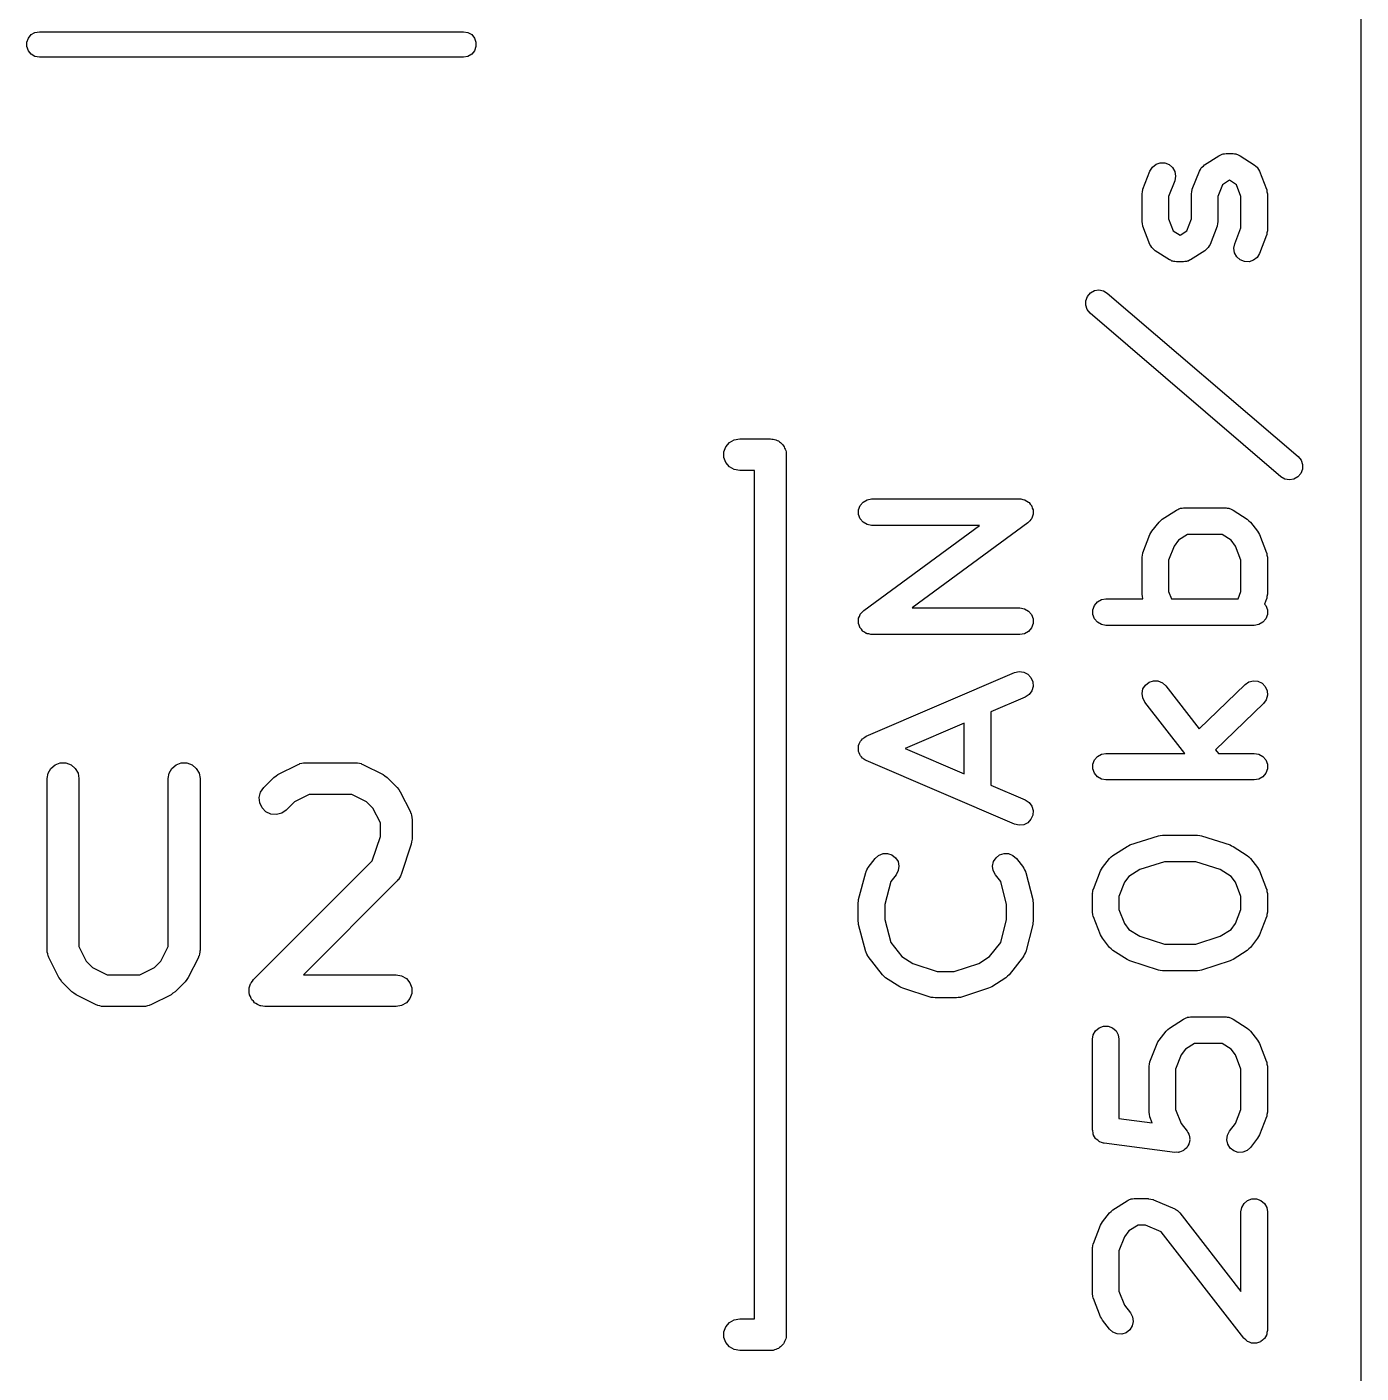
# Model space of a CAD drawing. Extents: x 10 to 287, y -200 to -10.
# Drawn here: x 124.42 to 130.71, y -54.83 to -48.49 of the extents above; entities that cross this region are included whole.
import ezdxf

# ---------------------------------------------------------------- set-up
doc = ezdxf.new("R2010")
doc.units = 0
doc.header["$MEASUREMENT"] = 0
doc.layers.add('BLACK', color=7, linetype='CONTINUOUS')

msp = doc.modelspace()

# ---------------------------------------------------------------- linework, layer by layer
at = {"layer": 'Black'}
for p, q in [((130.71, -59.082), (130.71, -46.5836)), ((124.417, -48.5576), (124.424, -48.538)), ((124.417, -48.5784), (124.417, -48.5576)), ((124.424, -48.538), (124.437, -48.522)), ((124.437, -48.522), (124.455, -48.5116)), ((124.455, -48.5116), (124.476, -48.508)), ((124.476, -48.508), (126.476, -48.508)), ((126.476, -48.508), (126.497, -48.5116)), ((126.497, -48.5116), (126.515, -48.522)), ((126.515, -48.522), (126.528, -48.538)), ((126.528, -48.538), (126.535, -48.5576)), ((126.535, -48.5576), (126.535, -48.5784)), ((124.424, -48.598), (124.417, -48.5784)), ((124.437, -48.614), (124.424, -48.598)), ((124.455, -48.6244), (124.437, -48.614)), ((124.476, -48.628), (124.455, -48.6244)), ((126.476, -48.628), (124.476, -48.628)), ((126.497, -48.6244), (126.476, -48.628)), ((126.515, -48.614), (126.497, -48.6244)), ((126.528, -48.598), (126.515, -48.614)), ((126.535, -48.5784), (126.528, -48.598)), ((129.726, -49.147), (129.743, -49.1334)), ((129.743, -49.1334), (129.763, -49.1265)), ((129.763, -49.1265), (129.785, -49.1269)), ((129.785, -49.1269), (129.805, -49.1348)), ((129.805, -49.1348), (129.821, -49.1491)), ((129.966, -49.1416), (129.972, -49.1357)), ((129.972, -49.1357), (130.039, -49.0928)), ((130.039, -49.0928), (130.045, -49.0901)), ((130.045, -49.0901), (130.051, -49.0866)), ((130.051, -49.0866), (130.055, -49.0859)), ((130.055, -49.0859), (130.059, -49.0844)), ((130.059, -49.0844), (130.066, -49.0841)), ((130.066, -49.0841), (130.073, -49.0829)), ((130.073, -49.0829), (130.106, -49.0829)), ((130.106, -49.0829), (130.113, -49.0841)), ((130.113, -49.0841), (130.12, -49.0844)), ((130.12, -49.0844), (130.123, -49.0859)), ((130.123, -49.0859), (130.127, -49.0866)), ((130.127, -49.0866), (130.133, -49.0901)), ((130.133, -49.0901), (130.14, -49.0928)), ((130.14, -49.0928), (130.206, -49.1357)), ((130.206, -49.1357), (130.213, -49.1416)), ((129.681, -49.2513), (129.714, -49.1656)), ((129.714, -49.1656), (129.726, -49.147)), ((129.821, -49.1491), (129.832, -49.1681)), ((129.835, -49.1896), (129.831, -49.2109)), ((129.832, -49.1681), (129.835, -49.1896)), ((129.914, -49.2513), (129.948, -49.1656)), ((129.948, -49.1656), (129.952, -49.1581)), ((129.952, -49.1581), (129.956, -49.1504)), ((129.956, -49.1504), (129.958, -49.1489)), ((129.958, -49.1489), (129.959, -49.147)), ((129.959, -49.147), (129.966, -49.1416)), ((130.213, -49.1416), (130.22, -49.147)), ((130.22, -49.147), (130.221, -49.1489)), ((130.221, -49.1489), (130.222, -49.1504)), ((130.222, -49.1504), (130.226, -49.1581)), ((130.226, -49.1581), (130.231, -49.1656)), ((130.231, -49.1656), (130.264, -49.2513)), ((129.677, -49.2726), (129.679, -49.2626)), ((129.679, -49.2626), (129.681, -49.2526)), ((129.681, -49.252), (129.681, -49.2513)), ((129.681, -49.2526), (129.681, -49.252)), ((129.831, -49.2109), (129.802, -49.2857)), ((129.91, -49.2726), (129.912, -49.2626)), ((129.912, -49.2626), (129.914, -49.2526)), ((129.914, -49.252), (129.914, -49.2513)), ((129.914, -49.2526), (129.914, -49.252)), ((130.057, -49.2298), (130.035, -49.2857)), ((130.089, -49.209), (130.057, -49.2298)), ((130.122, -49.2298), (130.089, -49.209)), ((130.143, -49.2857), (130.122, -49.2298)), ((130.264, -49.2513), (130.264, -49.252)), ((130.264, -49.252), (130.265, -49.2526)), ((130.265, -49.2526), (130.266, -49.2626)), ((130.266, -49.2626), (130.268, -49.2726)), ((129.677, -49.2733), (129.677, -49.2726)), ((129.677, -49.2739), (129.677, -49.2733)), ((129.677, -49.4025), (129.677, -49.2739)), ((129.802, -49.2857), (129.802, -49.3908)), ((129.91, -49.2733), (129.91, -49.2726)), ((129.91, -49.2739), (129.91, -49.2733)), ((129.91, -49.3908), (129.91, -49.2739)), ((130.035, -49.2857), (130.035, -49.4025)), ((130.143, -49.4336), (130.143, -49.2857)), ((130.268, -49.2726), (130.268, -49.2733)), ((130.268, -49.2733), (130.268, -49.2739)), ((130.268, -49.2739), (130.268, -49.4454)), ((129.677, -49.4032), (129.677, -49.4025)), ((129.677, -49.4039), (129.677, -49.4032)), ((129.679, -49.4139), (129.677, -49.4039)), ((129.681, -49.4239), (129.679, -49.4139)), ((129.681, -49.4245), (129.681, -49.4239)), ((129.681, -49.4252), (129.681, -49.4245)), ((129.714, -49.5109), (129.681, -49.4252)), ((129.802, -49.3908), (129.824, -49.4466)), ((129.824, -49.4466), (129.856, -49.4675)), ((129.856, -49.4675), (129.888, -49.4466)), ((129.888, -49.4466), (129.91, -49.3908)), ((130.031, -49.4252), (129.998, -49.5109)), ((130.033, -49.4139), (130.031, -49.4239)), ((130.031, -49.4239), (130.031, -49.4245)), ((130.031, -49.4245), (130.031, -49.4252)), ((130.035, -49.4039), (130.033, -49.4139)), ((130.035, -49.4025), (130.035, -49.4032)), ((130.035, -49.4032), (130.035, -49.4039)), ((130.114, -49.5084), (130.143, -49.4336)), ((130.268, -49.4467), (130.266, -49.4567)), ((130.268, -49.4454), (130.268, -49.4461)), ((130.268, -49.4461), (130.268, -49.4467)), ((129.719, -49.5183), (129.714, -49.5109)), ((129.998, -49.5109), (129.993, -49.5183)), ((130.11, -49.5297), (130.114, -49.5084)), ((130.264, -49.468), (130.231, -49.5537)), ((130.265, -49.4667), (130.264, -49.4673)), ((130.264, -49.4673), (130.264, -49.468)), ((130.266, -49.4567), (130.265, -49.4667)), ((129.723, -49.5261), (129.719, -49.5183)), ((129.725, -49.5276), (129.723, -49.5261)), ((129.726, -49.5294), (129.725, -49.5276)), ((129.732, -49.5349), (129.726, -49.5294)), ((129.739, -49.5408), (129.732, -49.5349)), ((129.806, -49.5837), (129.739, -49.5408)), ((129.973, -49.5408), (129.906, -49.5837)), ((129.979, -49.5349), (129.973, -49.5408)), ((129.986, -49.5294), (129.979, -49.5349)), ((129.987, -49.5276), (129.986, -49.5294)), ((129.989, -49.5261), (129.987, -49.5276)), ((129.993, -49.5183), (129.989, -49.5261)), ((130.113, -49.5512), (130.11, -49.5297)), ((130.124, -49.5702), (130.113, -49.5512)), ((130.14, -49.5845), (130.124, -49.5702)), ((130.22, -49.5723), (130.203, -49.5859)), ((130.231, -49.5537), (130.22, -49.5723)), ((129.812, -49.5863), (129.806, -49.5837)), ((129.818, -49.5898), (129.812, -49.5863)), ((129.822, -49.5905), (129.818, -49.5898)), ((129.826, -49.592), (129.822, -49.5905)), ((129.832, -49.5924), (129.826, -49.592)), ((129.839, -49.5936), (129.832, -49.5924)), ((129.873, -49.5936), (129.839, -49.5936)), ((129.879, -49.5924), (129.873, -49.5936)), ((129.886, -49.592), (129.879, -49.5924)), ((129.89, -49.5905), (129.886, -49.592)), ((129.894, -49.5898), (129.89, -49.5905)), ((129.9, -49.5863), (129.894, -49.5898)), ((129.906, -49.5837), (129.9, -49.5863)), ((130.16, -49.5924), (130.14, -49.5845)), ((130.182, -49.5929), (130.16, -49.5924)), ((130.203, -49.5859), (130.182, -49.5929)), ((129.411, -49.7767), (129.419, -49.7564)), ((129.419, -49.7564), (129.433, -49.7399)), ((129.433, -49.7399), (129.452, -49.7293)), ((129.452, -49.7293), (129.473, -49.7257)), ((129.473, -49.7257), (129.495, -49.7297)), ((129.495, -49.7297), (129.513, -49.7408)), ((129.513, -49.7408), (130.413, -50.5122)), ((129.411, -49.7984), (129.411, -49.7767)), ((129.418, -49.8189), (129.411, -49.7984)), ((129.432, -49.8357), (129.418, -49.8189)), ((130.332, -50.6071), (129.432, -49.8357)), ((127.705, -50.49), (127.714, -50.4655)), ((127.714, -50.4655), (127.731, -50.4455)), ((127.731, -50.4455), (127.753, -50.4325)), ((127.753, -50.4325), (127.779, -50.428)), ((127.779, -50.428), (127.924, -50.428)), ((127.924, -50.428), (127.93, -50.4291)), ((127.93, -50.4291), (127.937, -50.4291)), ((127.937, -50.4291), (127.943, -50.4314)), ((127.943, -50.4314), (127.95, -50.4325)), ((127.95, -50.4325), (127.955, -50.4358)), ((127.955, -50.4358), (127.962, -50.438)), ((127.962, -50.438), (127.967, -50.4423)), ((127.967, -50.4423), (127.972, -50.4455)), ((127.972, -50.4455), (127.976, -50.4506)), ((127.976, -50.4506), (127.981, -50.4548)), ((127.981, -50.4548), (127.985, -50.4605)), ((127.985, -50.4605), (127.989, -50.4655)), ((127.989, -50.4655), (127.991, -50.4717)), ((127.705, -50.516), (127.705, -50.49)), ((127.714, -50.5405), (127.705, -50.516)), ((127.991, -50.4717), (127.994, -50.4773)), ((127.994, -50.4773), (127.996, -50.4838)), ((127.996, -50.4838), (127.998, -50.49)), ((127.998, -50.49), (127.998, -50.4965)), ((127.998, -50.4965), (127.999, -50.503)), ((127.999, -50.503), (127.999, -54.653)), ((130.413, -50.5122), (130.427, -50.529)), ((130.427, -50.529), (130.434, -50.5495)), ((127.731, -50.5605), (127.714, -50.5405)), ((127.753, -50.5735), (127.731, -50.5605)), ((127.779, -50.578), (127.753, -50.5735)), ((127.849, -50.578), (127.779, -50.578)), ((127.849, -54.578), (127.849, -50.578)), ((130.426, -50.5915), (130.412, -50.608)), ((130.434, -50.5712), (130.426, -50.5915)), ((130.434, -50.5495), (130.434, -50.5712)), ((130.351, -50.6182), (130.332, -50.6071)), ((130.372, -50.6222), (130.351, -50.6182)), ((130.393, -50.6186), (130.372, -50.6222)), ((130.412, -50.608), (130.393, -50.6186)), ((128.361, -50.7261), (128.38, -50.7152)), ((128.38, -50.7152), (128.401, -50.7114)), ((128.401, -50.7114), (129.101, -50.7114)), ((129.101, -50.7114), (129.103, -50.7118)), ((129.103, -50.7118), (129.105, -50.7116)), ((129.105, -50.7116), (129.114, -50.7137)), ((129.114, -50.7137), (129.122, -50.7152)), ((129.122, -50.7152), (129.124, -50.7162)), ((129.124, -50.7162), (129.126, -50.7167)), ((129.126, -50.7167), (129.133, -50.7216)), ((129.133, -50.7216), (129.141, -50.7261)), ((128.339, -50.7631), (128.347, -50.7427)), ((128.339, -50.7848), (128.339, -50.7631)), ((128.347, -50.8052), (128.339, -50.7848)), ((128.347, -50.7427), (128.361, -50.7261)), ((129.141, -50.7261), (129.142, -50.7276)), ((129.142, -50.7276), (129.144, -50.7288)), ((129.144, -50.7288), (129.149, -50.7359)), ((129.149, -50.7359), (129.155, -50.7427)), ((129.155, -50.7427), (129.156, -50.7446)), ((129.156, -50.7446), (129.157, -50.7462)), ((129.157, -50.7462), (129.159, -50.7548)), ((129.159, -50.7548), (129.163, -50.7631)), ((129.163, -50.7848), (129.162, -50.7867)), ((129.162, -50.7867), (129.162, -50.7887)), ((129.163, -50.7631), (129.163, -50.7651)), ((129.163, -50.7651), (129.163, -50.7671)), ((129.163, -50.7671), (129.163, -50.7759)), ((129.163, -50.7759), (129.163, -50.7848)), ((129.772, -50.8071), (129.839, -50.7642)), ((129.839, -50.7642), (129.845, -50.7615)), ((129.845, -50.7615), (129.851, -50.7581)), ((129.851, -50.7581), (129.855, -50.7574)), ((129.855, -50.7574), (129.859, -50.7558)), ((129.859, -50.7558), (129.866, -50.7555)), ((129.866, -50.7555), (129.873, -50.7543)), ((129.873, -50.7543), (130.073, -50.7543)), ((130.073, -50.7543), (130.079, -50.7555)), ((130.079, -50.7555), (130.086, -50.7558)), ((130.086, -50.7558), (130.09, -50.7574)), ((130.09, -50.7574), (130.094, -50.7581)), ((130.094, -50.7581), (130.1, -50.7615)), ((130.1, -50.7615), (130.106, -50.7642)), ((130.106, -50.7642), (130.173, -50.8071)), ((128.361, -50.8218), (128.347, -50.8052)), ((128.38, -50.8327), (128.361, -50.8218)), ((128.364, -51.2379), (128.91, -50.8364)), ((128.401, -50.8364), (128.38, -50.8327)), ((128.91, -50.8364), (128.401, -50.8364)), ((129.138, -50.8243), (128.592, -51.2257)), ((129.139, -50.8228), (129.138, -50.8243)), ((129.141, -50.8218), (129.139, -50.8228)), ((129.147, -50.815), (129.141, -50.8218)), ((129.153, -50.8086), (129.147, -50.815)), ((129.154, -50.8068), (129.153, -50.8086)), ((129.155, -50.8052), (129.154, -50.8068)), ((129.158, -50.7969), (129.155, -50.8052)), ((129.162, -50.7887), (129.158, -50.7969)), ((129.723, -50.8641), (129.757, -50.8213)), ((129.757, -50.8213), (129.764, -50.8142)), ((129.764, -50.8142), (129.772, -50.8071)), ((130.173, -50.8071), (130.181, -50.8142)), ((130.181, -50.8142), (130.189, -50.8213)), ((130.189, -50.8213), (130.222, -50.8641)), ((129.681, -50.9656), (129.714, -50.8799)), ((129.714, -50.8799), (129.719, -50.8721)), ((129.719, -50.8721), (129.723, -50.8641)), ((129.849, -50.9065), (129.828, -50.9337)), ((129.891, -50.8793), (129.849, -50.9065)), ((130.054, -50.8793), (129.891, -50.8793)), ((130.097, -50.9065), (130.054, -50.8793)), ((130.118, -50.9337), (130.097, -50.9065)), ((130.222, -50.8641), (130.226, -50.8721)), ((130.226, -50.8721), (130.231, -50.8799)), ((130.231, -50.8799), (130.264, -50.9656)), ((129.677, -50.9869), (129.679, -50.9769)), ((129.679, -50.9769), (129.681, -50.9669)), ((129.681, -50.9663), (129.681, -50.9656)), ((129.681, -50.9669), (129.681, -50.9663)), ((129.828, -50.9337), (129.802, -51)), ((130.143, -51), (130.118, -50.9337)), ((130.264, -50.9656), (130.264, -50.9663)), ((130.264, -50.9663), (130.265, -50.9669)), ((130.265, -50.9669), (130.266, -50.9769)), ((130.266, -50.9769), (130.268, -50.9869)), ((129.677, -50.9875), (129.677, -50.9869)), ((129.677, -50.9882), (129.677, -50.9875)), ((129.677, -51.1597), (129.677, -50.9882)), ((129.802, -51), (129.802, -51.1479)), ((130.143, -51.1479), (130.143, -51)), ((130.268, -50.9869), (130.268, -50.9875)), ((130.268, -50.9875), (130.268, -50.9882)), ((130.268, -50.9882), (130.268, -51.1597)), ((129.677, -51.1603), (129.677, -51.1597)), ((129.677, -51.161), (129.677, -51.1603)), ((129.679, -51.171), (129.677, -51.161)), ((129.802, -51.1479), (129.815, -51.1829)), ((130.13, -51.1829), (130.143, -51.1479)), ((130.268, -51.161), (130.266, -51.171)), ((130.268, -51.1597), (130.268, -51.1603)), ((130.268, -51.1603), (130.268, -51.161)), ((128.592, -51.2257), (129.101, -51.2257)), ((129.101, -51.2257), (129.122, -51.2295)), ((129.122, -51.2295), (129.141, -51.2403)), ((129.444, -51.2345), (129.452, -51.2141)), ((129.452, -51.2141), (129.466, -51.1975)), ((129.466, -51.1975), (129.485, -51.1866)), ((129.485, -51.1866), (129.506, -51.1829)), ((129.506, -51.1829), (129.681, -51.1829)), ((129.681, -51.181), (129.679, -51.171)), ((129.681, -51.1816), (129.681, -51.181)), ((129.681, -51.1823), (129.681, -51.1816)), ((129.681, -51.1829), (129.681, -51.1823)), ((129.815, -51.1829), (130.13, -51.1829)), ((130.264, -51.1823), (130.254, -51.2074)), ((130.254, -51.2074), (130.26, -51.2141)), ((130.26, -51.2141), (130.268, -51.2345)), ((130.265, -51.181), (130.264, -51.1816)), ((130.264, -51.1816), (130.264, -51.1823)), ((130.266, -51.171), (130.265, -51.181)), ((128.339, -51.2774), (128.34, -51.2755)), ((128.339, -51.2862), (128.339, -51.2774)), ((128.339, -51.2951), (128.339, -51.2862)), ((128.34, -51.2734), (128.344, -51.2653)), ((128.34, -51.2755), (128.34, -51.2734)), ((128.344, -51.2653), (128.347, -51.257)), ((128.347, -51.257), (128.348, -51.2554)), ((128.348, -51.2554), (128.349, -51.2536)), ((128.349, -51.2536), (128.355, -51.2471)), ((128.355, -51.2471), (128.361, -51.2403)), ((128.361, -51.2403), (128.363, -51.2393)), ((128.363, -51.2393), (128.364, -51.2379)), ((129.141, -51.2403), (129.155, -51.257)), ((129.155, -51.257), (129.163, -51.2774)), ((129.163, -51.2774), (129.163, -51.2991)), ((129.444, -51.2562), (129.444, -51.2345)), ((129.452, -51.2766), (129.444, -51.2562)), ((129.466, -51.2932), (129.452, -51.2766)), ((129.485, -51.3041), (129.466, -51.2932)), ((130.246, -51.2932), (130.227, -51.3041)), ((130.26, -51.2766), (130.246, -51.2932)), ((130.268, -51.2562), (130.26, -51.2766)), ((130.268, -51.2345), (130.268, -51.2562)), ((128.339, -51.297), (128.339, -51.2951)), ((128.339, -51.2991), (128.339, -51.297)), ((128.342, -51.3074), (128.339, -51.2991)), ((128.345, -51.3159), (128.342, -51.3074)), ((128.346, -51.3176), (128.345, -51.3159)), ((128.347, -51.3195), (128.346, -51.3176)), ((128.353, -51.3263), (128.347, -51.3195)), ((128.358, -51.3334), (128.353, -51.3263)), ((128.359, -51.3345), (128.358, -51.3334)), ((128.361, -51.3361), (128.359, -51.3345)), ((128.368, -51.3405), (128.361, -51.3361)), ((128.376, -51.3455), (128.368, -51.3405)), ((128.378, -51.3459), (128.376, -51.3455)), ((128.38, -51.347), (128.378, -51.3459)), ((128.388, -51.3485), (128.38, -51.347)), ((128.397, -51.3506), (128.388, -51.3485)), ((128.399, -51.3504), (128.397, -51.3506)), ((128.401, -51.3507), (128.399, -51.3504)), ((129.101, -51.3507), (128.401, -51.3507)), ((129.122, -51.347), (129.101, -51.3507)), ((129.141, -51.3361), (129.122, -51.347)), ((129.155, -51.3195), (129.141, -51.3361)), ((129.163, -51.2991), (129.155, -51.3195)), ((129.506, -51.3079), (129.485, -51.3041)), ((130.206, -51.3079), (129.506, -51.3079)), ((130.227, -51.3041), (130.206, -51.3079)), ((128.376, -51.8308), (129.076, -51.5308)), ((129.076, -51.5308), (129.097, -51.5258)), ((129.097, -51.5258), (129.119, -51.5284)), ((129.119, -51.5284), (129.138, -51.5382)), ((129.138, -51.5382), (129.153, -51.554)), ((129.153, -51.554), (129.162, -51.574)), ((129.163, -51.5956), (129.157, -51.6164)), ((129.162, -51.574), (129.163, -51.5956)), ((129.677, -51.6288), (129.681, -51.6075)), ((129.681, -51.6075), (129.693, -51.5892)), ((129.693, -51.5892), (129.71, -51.5758)), ((129.71, -51.5758), (129.731, -51.5692)), ((129.731, -51.5692), (129.752, -51.57)), ((129.752, -51.57), (129.773, -51.5782)), ((129.773, -51.5782), (129.789, -51.5927)), ((129.789, -51.5927), (129.946, -51.795)), ((129.946, -51.795), (130.163, -51.5861)), ((130.163, -51.5861), (130.181, -51.574)), ((130.181, -51.574), (130.202, -51.5687)), ((130.202, -51.5687), (130.223, -51.571)), ((130.223, -51.571), (130.243, -51.5805)), ((130.243, -51.5805), (130.258, -51.5962)), ((130.258, -51.5962), (130.267, -51.616)), ((129.126, -51.6457), (128.963, -51.7152)), ((129.144, -51.6338), (129.126, -51.6457)), ((129.157, -51.6164), (129.144, -51.6338)), ((129.68, -51.6503), (129.677, -51.6288)), ((129.69, -51.6695), (129.68, -51.6503)), ((129.878, -51.9114), (129.69, -51.6695)), ((130.262, -51.6585), (130.249, -51.6761)), ((130.268, -51.6377), (130.262, -51.6585)), ((130.267, -51.616), (130.268, -51.6377)), ((128.963, -51.7152), (128.963, -52.0613)), ((130.249, -51.6761), (130.023, -51.8942)), ((128.838, -51.7687), (128.56, -51.8882)), ((128.838, -52.0077), (128.838, -51.7687)), ((128.343, -51.8672), (128.345, -51.86)), ((128.345, -51.86), (128.347, -51.8572)), ((128.347, -51.8572), (128.349, -51.854)), ((128.349, -51.854), (128.354, -51.8486)), ((128.354, -51.8486), (128.358, -51.8427)), ((128.358, -51.8427), (128.361, -51.8407)), ((128.361, -51.8407), (128.364, -51.8382)), ((128.364, -51.8382), (128.37, -51.8348)), ((128.37, -51.8348), (128.376, -51.8308)), ((128.339, -51.8808), (128.34, -51.8775)), ((128.339, -51.8882), (128.339, -51.8808)), ((128.339, -51.8956), (128.339, -51.8882)), ((128.34, -51.899), (128.339, -51.8956)), ((128.34, -51.874), (128.343, -51.8672)), ((128.34, -51.8775), (128.34, -51.874)), ((128.34, -51.9025), (128.34, -51.899)), ((128.343, -51.9093), (128.34, -51.9025)), ((128.345, -51.9164), (128.343, -51.9093)), ((128.347, -51.9192), (128.345, -51.9164)), ((128.349, -51.9224), (128.347, -51.9192)), ((128.354, -51.9279), (128.349, -51.9224)), ((128.358, -51.9338), (128.354, -51.9279)), ((128.56, -51.8882), (128.838, -52.0077)), ((129.452, -51.9427), (129.466, -51.9261)), ((129.466, -51.9261), (129.485, -51.9152)), ((129.485, -51.9152), (129.506, -51.9114)), ((129.506, -51.9114), (129.878, -51.9114)), ((130.023, -51.8942), (130.037, -51.9114)), ((130.037, -51.9114), (130.206, -51.9114)), ((130.206, -51.9114), (130.227, -51.9152)), ((130.227, -51.9152), (130.246, -51.9261)), ((130.246, -51.9261), (130.26, -51.9427)), ((124.517, -52.0047), (124.53, -51.9822)), ((124.53, -51.9822), (124.55, -51.9654)), ((124.55, -51.9654), (124.574, -51.9565)), ((124.574, -51.9565), (124.6, -51.9565)), ((124.6, -51.9565), (124.625, -51.9654)), ((124.625, -51.9654), (124.645, -51.9822)), ((124.645, -51.9822), (124.658, -52.0047)), ((125.088, -52.0047), (125.101, -51.9822)), ((125.101, -51.9822), (125.121, -51.9654)), ((125.121, -51.9654), (125.145, -51.9565)), ((125.145, -51.9565), (125.172, -51.9565)), ((125.172, -51.9565), (125.196, -51.9654)), ((125.196, -51.9654), (125.216, -51.9822)), ((125.216, -51.9822), (125.229, -52.0047)), ((125.601, -52.0109), (125.696, -51.9633)), ((125.696, -51.9633), (125.701, -51.9621)), ((125.701, -51.9621), (125.704, -51.9599)), ((125.704, -51.9599), (125.713, -51.9584)), ((125.713, -51.9584), (125.721, -51.9559)), ((125.721, -51.9559), (125.726, -51.9561)), ((125.726, -51.9561), (125.73, -51.9554)), ((125.73, -51.9554), (125.968, -51.9554)), ((125.968, -51.9554), (125.972, -51.9561)), ((125.972, -51.9561), (125.977, -51.9559)), ((125.977, -51.9559), (125.985, -51.9584)), ((125.985, -51.9584), (125.994, -51.9599)), ((125.994, -51.9599), (125.997, -51.9621)), ((125.997, -51.9621), (126.002, -51.9633)), ((126.002, -51.9633), (126.097, -52.0109)), ((128.361, -51.9357), (128.358, -51.9338)), ((128.364, -51.9383), (128.361, -51.9357)), ((128.37, -51.9416), (128.364, -51.9383)), ((128.376, -51.9457), (128.37, -51.9416)), ((129.076, -52.2457), (128.376, -51.9457)), ((129.444, -51.9631), (129.452, -51.9427)), ((129.444, -51.9848), (129.444, -51.9631)), ((129.452, -52.0052), (129.444, -51.9848)), ((130.26, -51.9427), (130.268, -51.9631)), ((130.268, -51.9848), (130.26, -52.0052)), ((130.268, -51.9631), (130.268, -51.9848)), ((124.512, -52.0304), (124.517, -52.0047)), ((124.512, -52.8399), (124.512, -52.0304)), ((124.658, -52.0047), (124.662, -52.0304)), ((124.662, -52.0304), (124.662, -52.8222)), ((125.084, -52.0304), (125.088, -52.0047)), ((125.084, -52.8222), (125.084, -52.0304)), ((125.229, -52.0047), (125.234, -52.0304)), ((125.234, -52.0304), (125.234, -52.8399)), ((125.534, -52.0726), (125.582, -52.025)), ((125.582, -52.025), (125.592, -52.0181)), ((125.592, -52.0181), (125.601, -52.0109)), ((126.097, -52.0109), (126.106, -52.0181)), ((126.106, -52.0181), (126.116, -52.025)), ((126.116, -52.025), (126.164, -52.0726)), ((129.466, -52.0218), (129.452, -52.0052)), ((129.485, -52.0327), (129.466, -52.0218)), ((129.506, -52.0364), (129.485, -52.0327)), ((130.206, -52.0364), (129.506, -52.0364)), ((130.227, -52.0327), (130.206, -52.0364)), ((130.246, -52.0218), (130.227, -52.0327)), ((130.26, -52.0052), (130.246, -52.0218)), ((125.512, -52.1191), (125.519, -52.0939)), ((125.515, -52.145), (125.512, -52.1191)), ((125.519, -52.0939), (125.534, -52.0726)), ((125.748, -52.1054), (125.679, -52.1396)), ((125.95, -52.1054), (125.748, -52.1054)), ((126.019, -52.1396), (125.95, -52.1054)), ((126.164, -52.0726), (126.171, -52.0824)), ((126.171, -52.0824), (126.178, -52.0921)), ((126.178, -52.0921), (126.226, -52.1873)), ((128.963, -52.0613), (129.126, -52.1308)), ((125.526, -52.1686), (125.515, -52.145)), ((125.544, -52.1871), (125.526, -52.1686)), ((125.64, -52.1787), (125.619, -52.1936)), ((125.679, -52.1396), (125.64, -52.1787)), ((126.049, -52.17), (126.019, -52.1396)), ((126.084, -52.2386), (126.049, -52.17)), ((129.126, -52.1308), (129.144, -52.1427)), ((129.144, -52.1427), (129.157, -52.16)), ((129.157, -52.16), (129.163, -52.1808)), ((129.163, -52.1808), (129.162, -52.2025)), ((125.568, -52.1981), (125.544, -52.1871)), ((125.594, -52.2003), (125.568, -52.1981)), ((125.619, -52.1936), (125.594, -52.2003)), ((126.084, -52.3039), (126.084, -52.2386)), ((126.226, -52.1873), (126.227, -52.1915)), ((126.227, -52.1915), (126.229, -52.1952)), ((126.229, -52.1952), (126.231, -52.2039)), ((126.231, -52.2039), (126.233, -52.2123)), ((126.233, -52.2123), (126.233, -52.2166)), ((126.233, -52.2166), (126.234, -52.2209)), ((126.234, -52.2209), (126.234, -52.3161)), ((129.097, -52.2506), (129.076, -52.2457)), ((129.138, -52.2383), (129.119, -52.2481)), ((129.153, -52.2224), (129.138, -52.2383)), ((129.162, -52.2025), (129.153, -52.2224)), ((126.045, -52.4184), (126.084, -52.3039)), ((129.119, -52.2481), (129.097, -52.2506)), ((129.62, -52.343), (129.754, -52.3002)), ((129.754, -52.3002), (129.763, -52.2988)), ((129.763, -52.2988), (129.773, -52.2972)), ((129.773, -52.2972), (129.939, -52.2972)), ((129.939, -52.2972), (129.949, -52.2988)), ((129.949, -52.2988), (129.958, -52.3002)), ((129.958, -52.3002), (130.092, -52.343)), ((126.23, -52.3398), (126.182, -52.4827)), ((126.231, -52.3279), (126.23, -52.3398)), ((126.234, -52.3161), (126.231, -52.3279)), ((129.539, -52.3928), (129.606, -52.3499)), ((129.606, -52.3499), (129.613, -52.3468)), ((129.613, -52.3468), (129.62, -52.343)), ((130.092, -52.343), (130.099, -52.3468)), ((130.099, -52.3468), (130.106, -52.3499)), ((130.106, -52.3499), (130.173, -52.3928)), ((125.486, -52.9773), (126.045, -52.4184)), ((128.385, -52.4499), (128.418, -52.407)), ((128.418, -52.407), (128.434, -52.3924)), ((128.434, -52.3924), (128.455, -52.3843)), ((128.455, -52.3843), (128.476, -52.3835)), ((128.476, -52.3835), (128.497, -52.3901)), ((128.497, -52.3901), (128.514, -52.4034)), ((128.514, -52.4034), (128.526, -52.4218)), ((128.526, -52.4218), (128.53, -52.4431)), ((128.972, -52.4431), (128.976, -52.4218)), ((128.976, -52.4218), (128.988, -52.4034)), ((128.988, -52.4034), (129.005, -52.3901)), ((129.005, -52.3901), (129.026, -52.3835)), ((129.026, -52.3835), (129.047, -52.3843)), ((129.047, -52.3843), (129.068, -52.3924)), ((129.068, -52.3924), (129.084, -52.407)), ((129.084, -52.407), (129.117, -52.4499)), ((129.49, -52.4499), (129.523, -52.407)), ((129.523, -52.407), (129.531, -52.3999)), ((129.531, -52.3999), (129.539, -52.3928)), ((129.782, -52.4222), (129.666, -52.4595)), ((129.93, -52.4222), (129.782, -52.4222)), ((130.046, -52.4595), (129.93, -52.4222)), ((130.173, -52.3928), (130.181, -52.3999)), ((130.181, -52.3999), (130.189, -52.407)), ((130.189, -52.407), (130.222, -52.4499)), ((126.174, -52.4979), (126.17, -52.5056)), ((126.179, -52.4906), (126.174, -52.4979)), ((126.18, -52.4865), (126.179, -52.4906)), ((126.182, -52.4827), (126.18, -52.4865)), ((128.34, -52.6011), (128.374, -52.4725)), ((128.374, -52.4725), (128.375, -52.4709)), ((128.375, -52.469), (128.379, -52.461)), ((128.375, -52.4709), (128.375, -52.469)), ((128.379, -52.461), (128.383, -52.4528)), ((128.383, -52.4528), (128.384, -52.4515)), ((128.384, -52.4515), (128.385, -52.4499)), ((128.517, -52.4837), (128.492, -52.5164)), ((128.527, -52.4646), (128.517, -52.4837)), ((128.53, -52.4431), (128.527, -52.4646)), ((128.975, -52.4646), (128.972, -52.4431)), ((128.985, -52.4837), (128.975, -52.4646)), ((129.01, -52.5164), (128.985, -52.4837)), ((129.117, -52.4499), (129.118, -52.4515)), ((129.118, -52.4515), (129.119, -52.4528)), ((129.119, -52.4528), (129.123, -52.461)), ((129.123, -52.461), (129.127, -52.469)), ((129.127, -52.469), (129.127, -52.4709)), ((129.127, -52.4709), (129.128, -52.4725)), ((129.128, -52.4725), (129.161, -52.6011)), ((129.448, -52.5513), (129.481, -52.4656)), ((129.481, -52.4656), (129.486, -52.4579)), ((129.486, -52.4579), (129.49, -52.4499)), ((129.615, -52.4922), (129.594, -52.5194)), ((129.666, -52.4595), (129.615, -52.4922)), ((130.097, -52.4922), (130.046, -52.4595)), ((130.118, -52.5194), (130.097, -52.4922)), ((130.222, -52.4499), (130.226, -52.4578)), ((130.226, -52.4578), (130.231, -52.4656)), ((130.231, -52.4656), (130.264, -52.5513)), ((126.164, -52.512), (125.721, -52.9554)), ((126.166, -52.5084), (126.164, -52.512)), ((126.17, -52.5056), (126.166, -52.5084)), ((128.492, -52.5164), (128.463, -52.6248)), ((129.038, -52.6248), (129.01, -52.5164)), ((129.443, -52.5726), (129.445, -52.5626)), ((129.445, -52.5626), (129.447, -52.5526)), ((129.447, -52.5526), (129.448, -52.552)), ((129.448, -52.552), (129.448, -52.5513)), ((129.594, -52.5194), (129.568, -52.5857)), ((130.143, -52.5857), (130.118, -52.5194)), ((130.264, -52.5513), (130.264, -52.552)), ((130.264, -52.552), (130.265, -52.5526)), ((130.265, -52.5526), (130.266, -52.5626)), ((130.266, -52.5626), (130.268, -52.5726)), ((128.338, -52.6168), (128.34, -52.609)), ((128.338, -52.7025), (128.338, -52.6168)), ((128.34, -52.609), (128.34, -52.6011)), ((128.463, -52.6248), (128.463, -52.6945)), ((129.038, -52.6945), (129.038, -52.6248)), ((129.161, -52.6011), (129.162, -52.609)), ((129.162, -52.609), (129.163, -52.6168)), ((129.163, -52.6168), (129.163, -52.7025)), ((129.444, -52.5733), (129.443, -52.5726)), ((129.443, -52.5739), (129.444, -52.5733)), ((129.443, -52.6597), (129.443, -52.5739)), ((129.568, -52.5857), (129.568, -52.6479)), ((130.143, -52.6479), (130.143, -52.5857)), ((130.268, -52.5726), (130.268, -52.5733)), ((130.268, -52.5733), (130.268, -52.5739)), ((130.268, -52.5739), (130.268, -52.6597)), ((129.444, -52.6603), (129.443, -52.6597)), ((129.443, -52.661), (129.444, -52.6603)), ((129.445, -52.671), (129.443, -52.661)), ((129.447, -52.681), (129.445, -52.671)), ((129.448, -52.6816), (129.447, -52.681)), ((129.448, -52.6823), (129.448, -52.6816)), ((129.481, -52.768), (129.448, -52.6823)), ((129.568, -52.6479), (129.594, -52.7142)), ((130.118, -52.7142), (130.143, -52.6479)), ((130.264, -52.6823), (130.231, -52.768)), ((130.265, -52.681), (130.264, -52.6816)), ((130.264, -52.6816), (130.264, -52.6823)), ((130.266, -52.671), (130.265, -52.681)), ((130.268, -52.661), (130.266, -52.671)), ((130.268, -52.6597), (130.268, -52.6603)), ((130.268, -52.6603), (130.268, -52.661)), ((128.34, -52.7103), (128.338, -52.7025)), ((128.34, -52.7182), (128.34, -52.7103)), ((128.374, -52.8468), (128.34, -52.7182)), ((128.463, -52.6945), (128.492, -52.8029)), ((129.01, -52.8029), (129.038, -52.6945)), ((129.161, -52.7182), (129.128, -52.8468)), ((129.162, -52.7103), (129.161, -52.7182)), ((129.163, -52.7025), (129.162, -52.7103)), ((129.594, -52.7142), (129.615, -52.7414)), ((129.615, -52.7414), (129.666, -52.7741)), ((130.046, -52.7741), (130.097, -52.7414)), ((130.097, -52.7414), (130.118, -52.7142)), ((128.492, -52.8029), (128.544, -52.87)), ((128.958, -52.87), (129.01, -52.8029)), ((129.486, -52.7757), (129.481, -52.768)), ((129.49, -52.7837), (129.486, -52.7757)), ((129.523, -52.8266), (129.49, -52.7837)), ((129.666, -52.7741), (129.782, -52.8114)), ((129.782, -52.8114), (129.93, -52.8114)), ((129.93, -52.8114), (130.046, -52.7741)), ((130.222, -52.7837), (130.189, -52.8266)), ((130.226, -52.7758), (130.222, -52.7837)), ((130.231, -52.768), (130.226, -52.7758)), ((124.513, -52.8442), (124.512, -52.8399)), ((124.513, -52.8485), (124.513, -52.8442)), ((124.515, -52.8569), (124.513, -52.8485)), ((124.517, -52.8656), (124.515, -52.8569)), ((124.519, -52.8693), (124.517, -52.8656)), ((124.52, -52.8734), (124.519, -52.8693)), ((124.568, -52.9687), (124.52, -52.8734)), ((124.662, -52.8222), (124.696, -52.8907)), ((125.049, -52.8907), (125.084, -52.8222)), ((125.226, -52.8734), (125.178, -52.9687)), ((125.227, -52.8693), (125.226, -52.8734)), ((125.229, -52.8656), (125.227, -52.8693)), ((125.231, -52.8569), (125.229, -52.8656)), ((125.233, -52.8485), (125.231, -52.8569)), ((125.234, -52.8399), (125.233, -52.8442)), ((125.233, -52.8442), (125.233, -52.8485)), ((128.375, -52.8484), (128.374, -52.8468)), ((128.375, -52.8503), (128.375, -52.8484)), ((128.379, -52.8583), (128.375, -52.8503)), ((128.383, -52.8665), (128.379, -52.8583)), ((128.384, -52.8678), (128.383, -52.8665)), ((128.385, -52.8695), (128.384, -52.8678)), ((128.452, -52.9552), (128.385, -52.8695)), ((128.544, -52.87), (128.595, -52.9027)), ((128.907, -52.9027), (128.958, -52.87)), ((129.117, -52.8695), (129.05, -52.9552)), ((129.118, -52.8678), (129.117, -52.8695)), ((129.119, -52.8665), (129.118, -52.8678)), ((129.123, -52.8583), (129.119, -52.8665)), ((129.127, -52.8503), (129.123, -52.8583)), ((129.128, -52.8468), (129.127, -52.8484)), ((129.127, -52.8484), (129.127, -52.8503)), ((129.531, -52.8337), (129.523, -52.8266)), ((129.539, -52.8408), (129.531, -52.8337)), ((129.606, -52.8837), (129.539, -52.8408)), ((130.173, -52.8408), (130.106, -52.8837)), ((130.181, -52.8337), (130.173, -52.8408)), ((130.189, -52.8266), (130.181, -52.8337)), ((124.696, -52.8907), (124.727, -52.9211)), ((124.727, -52.9211), (124.795, -52.9554)), ((124.95, -52.9554), (125.019, -52.9211)), ((125.019, -52.9211), (125.049, -52.8907)), ((128.595, -52.9027), (128.711, -52.94)), ((128.711, -52.94), (128.791, -52.94)), ((128.791, -52.94), (128.907, -52.9027)), ((129.613, -52.8868), (129.606, -52.8837)), ((129.62, -52.8906), (129.613, -52.8868)), ((129.754, -52.9334), (129.62, -52.8906)), ((129.763, -52.9348), (129.754, -52.9334)), ((129.773, -52.9364), (129.763, -52.9348)), ((129.939, -52.9364), (129.773, -52.9364)), ((129.949, -52.9348), (129.939, -52.9364)), ((129.958, -52.9334), (129.949, -52.9348)), ((130.092, -52.8906), (129.958, -52.9334)), ((130.099, -52.8868), (130.092, -52.8906)), ((130.106, -52.8837), (130.099, -52.8868)), ((124.575, -52.9783), (124.568, -52.9687)), ((124.582, -52.9882), (124.575, -52.9783)), ((124.629, -53.0358), (124.582, -52.9882)), ((124.795, -52.9554), (124.95, -52.9554)), ((125.164, -52.9882), (125.116, -53.0358)), ((125.171, -52.9783), (125.164, -52.9882)), ((125.178, -52.9687), (125.171, -52.9783)), ((125.466, -53.0174), (125.469, -53.0081)), ((125.469, -53.0081), (125.472, -52.9987)), ((125.472, -52.9987), (125.473, -52.996)), ((125.473, -52.996), (125.475, -52.9929)), ((125.475, -52.9929), (125.481, -52.9854)), ((125.481, -52.9854), (125.486, -52.9773)), ((125.721, -52.9554), (126.159, -52.9554)), ((126.159, -52.9554), (126.184, -52.9599)), ((126.184, -52.9599), (126.207, -52.9729)), ((126.207, -52.9729), (126.223, -52.9929)), ((126.223, -52.9929), (126.232, -53.0174)), ((128.459, -52.9622), (128.452, -52.9552)), ((128.467, -52.9694), (128.459, -52.9622)), ((128.534, -53.0122), (128.467, -52.9694)), ((129.035, -52.9694), (128.968, -53.0122)), ((129.042, -52.9622), (129.035, -52.9694)), ((129.05, -52.9552), (129.042, -52.9622)), ((124.639, -53.0427), (124.629, -53.0358)), ((124.649, -53.0498), (124.639, -53.0427)), ((124.744, -53.0975), (124.649, -53.0498)), ((125.097, -53.0498), (125.002, -53.0975)), ((125.106, -53.0427), (125.097, -53.0498)), ((125.116, -53.0358), (125.106, -53.0427)), ((125.465, -53.0238), (125.466, -53.0207)), ((125.466, -53.0336), (125.465, -53.0238)), ((125.466, -53.0207), (125.466, -53.0174)), ((125.466, -53.0434), (125.466, -53.0336)), ((125.467, -53.0465), (125.466, -53.0434)), ((125.467, -53.0498), (125.467, -53.0465)), ((125.471, -53.0587), (125.467, -53.0498)), ((125.475, -53.0679), (125.471, -53.0587)), ((125.477, -53.0704), (125.475, -53.0679)), ((125.478, -53.0734), (125.477, -53.0704)), ((126.223, -53.0679), (126.207, -53.0878)), ((126.232, -53.0434), (126.223, -53.0679)), ((126.232, -53.0174), (126.232, -53.0434)), ((128.541, -53.0154), (128.534, -53.0122)), ((128.549, -53.0192), (128.541, -53.0154)), ((128.682, -53.062), (128.549, -53.0192)), ((128.691, -53.0633), (128.682, -53.062)), ((128.701, -53.065), (128.691, -53.0633)), ((128.801, -53.065), (128.701, -53.065)), ((128.81, -53.0633), (128.801, -53.065)), ((128.82, -53.062), (128.81, -53.0633)), ((128.953, -53.0192), (128.82, -53.062)), ((128.961, -53.0154), (128.953, -53.0192)), ((128.968, -53.0122), (128.961, -53.0154)), ((124.748, -53.0987), (124.744, -53.0975)), ((124.752, -53.1009), (124.748, -53.0987)), ((124.761, -53.1024), (124.752, -53.1009)), ((124.769, -53.1049), (124.761, -53.1024)), ((124.773, -53.1046), (124.769, -53.1049)), ((124.778, -53.1054), (124.773, -53.1046)), ((124.968, -53.1054), (124.778, -53.1054)), ((124.972, -53.1046), (124.968, -53.1054)), ((124.977, -53.1049), (124.972, -53.1046)), ((124.985, -53.1024), (124.977, -53.1049)), ((124.994, -53.1009), (124.985, -53.1024)), ((124.997, -53.0987), (124.994, -53.1009)), ((125.002, -53.0975), (124.997, -53.0987)), ((125.485, -53.0803), (125.478, -53.0734)), ((125.491, -53.0878), (125.485, -53.0803)), ((125.494, -53.0895), (125.491, -53.0878)), ((125.496, -53.0918), (125.494, -53.0895)), ((125.505, -53.096), (125.496, -53.0918)), ((125.514, -53.1009), (125.505, -53.096)), ((125.517, -53.1014), (125.514, -53.1009)), ((125.52, -53.1028), (125.517, -53.1014)), ((125.53, -53.1037), (125.52, -53.1028)), ((125.539, -53.1054), (125.53, -53.1037)), ((126.159, -53.1054), (125.539, -53.1054)), ((126.184, -53.1009), (126.159, -53.1054)), ((126.207, -53.0878), (126.184, -53.1009)), ((129.475, -53.2055), (129.495, -53.1981)), ((129.495, -53.1981), (129.517, -53.1981)), ((129.517, -53.1981), (129.537, -53.2055)), ((129.806, -53.2071), (129.872, -53.1642)), ((129.872, -53.1642), (129.879, -53.1615)), ((129.879, -53.1615), (129.885, -53.1581)), ((129.885, -53.1581), (129.889, -53.1574)), ((129.889, -53.1574), (129.892, -53.1558)), ((129.892, -53.1558), (129.899, -53.1555)), ((129.899, -53.1555), (129.906, -53.1543)), ((129.906, -53.1543), (130.073, -53.1543)), ((130.073, -53.1543), (130.079, -53.1555)), ((130.079, -53.1555), (130.086, -53.1558)), ((130.086, -53.1558), (130.09, -53.1574)), ((130.09, -53.1574), (130.094, -53.1581)), ((130.094, -53.1581), (130.1, -53.1615)), ((130.1, -53.1615), (130.106, -53.1642)), ((130.106, -53.1642), (130.173, -53.2071)), ((129.443, -53.2597), (129.447, -53.2383)), ((129.443, -53.6882), (129.443, -53.2597)), ((129.447, -53.2383), (129.458, -53.2195)), ((129.458, -53.2195), (129.475, -53.2055)), ((129.537, -53.2055), (129.554, -53.2195)), ((129.554, -53.2195), (129.565, -53.2383)), ((129.565, -53.2383), (129.568, -53.2597)), ((129.568, -53.2597), (129.568, -53.6332)), ((129.757, -53.2641), (129.79, -53.2213)), ((129.79, -53.2213), (129.798, -53.2142)), ((129.798, -53.2142), (129.806, -53.2071)), ((130.173, -53.2071), (130.181, -53.2142)), ((130.181, -53.2142), (130.189, -53.2213)), ((130.189, -53.2213), (130.222, -53.2641)), ((129.714, -53.3656), (129.748, -53.2799)), ((129.748, -53.2799), (129.752, -53.2721)), ((129.752, -53.2721), (129.757, -53.2641)), ((129.882, -53.3065), (129.861, -53.3337)), ((129.924, -53.2793), (129.882, -53.3065)), ((130.054, -53.2793), (129.924, -53.2793)), ((130.097, -53.3065), (130.054, -53.2793)), ((130.118, -53.3337), (130.097, -53.3065)), ((130.222, -53.2641), (130.226, -53.2721)), ((130.226, -53.2721), (130.231, -53.2799)), ((130.231, -53.2799), (130.264, -53.3656)), ((129.71, -53.3869), (129.712, -53.3769)), ((129.71, -53.3875), (129.71, -53.3869)), ((129.71, -53.3882), (129.71, -53.3875)), ((129.71, -53.6025), (129.71, -53.3882)), ((129.712, -53.3769), (129.714, -53.3669)), ((129.714, -53.3663), (129.714, -53.3656)), ((129.714, -53.3669), (129.714, -53.3663)), ((129.861, -53.3337), (129.835, -53.4)), ((130.143, -53.4), (130.118, -53.3337)), ((130.264, -53.3656), (130.264, -53.3663)), ((130.264, -53.3663), (130.265, -53.3669)), ((130.265, -53.3669), (130.266, -53.3769)), ((130.266, -53.3769), (130.268, -53.3869)), ((130.268, -53.3869), (130.268, -53.3875)), ((130.268, -53.3875), (130.268, -53.3882)), ((130.268, -53.3882), (130.268, -53.6025)), ((129.835, -53.4), (129.835, -53.5908)), ((130.143, -53.5908), (130.143, -53.4)), ((129.568, -53.6332), (129.725, -53.6534)), ((129.71, -53.6032), (129.71, -53.6025)), ((129.71, -53.6039), (129.71, -53.6032)), ((129.712, -53.6139), (129.71, -53.6039)), ((129.714, -53.6239), (129.712, -53.6139)), ((129.714, -53.6245), (129.714, -53.6239)), ((129.714, -53.6252), (129.714, -53.6245)), ((129.725, -53.6534), (129.714, -53.6252)), ((129.835, -53.5908), (129.861, -53.6571)), ((130.118, -53.6571), (130.143, -53.5908)), ((130.264, -53.6252), (130.231, -53.7109)), ((130.265, -53.6239), (130.264, -53.6245)), ((130.264, -53.6245), (130.264, -53.6252)), ((130.266, -53.6139), (130.265, -53.6239)), ((130.268, -53.6039), (130.266, -53.6139)), ((130.268, -53.6025), (130.268, -53.6032)), ((130.268, -53.6032), (130.268, -53.6039)), ((129.444, -53.6897), (129.443, -53.6882)), ((129.444, -53.6911), (129.444, -53.6897)), ((129.446, -53.7003), (129.444, -53.6911)), ((129.447, -53.7096), (129.446, -53.7003)), ((129.861, -53.6571), (129.889, -53.6927)), ((129.889, -53.6927), (129.893, -53.7)), ((129.893, -53.7), (129.897, -53.707)), ((129.897, -53.707), (129.898, -53.7096)), ((130.08, -53.7119), (130.09, -53.6927)), ((130.09, -53.6927), (130.118, -53.6571)), ((129.448, -53.7109), (129.447, -53.7096)), ((129.448, -53.7123), (129.448, -53.7109)), ((129.453, -53.7202), (129.448, -53.7123)), ((129.458, -53.7284), (129.453, -53.7202)), ((129.459, -53.7294), (129.458, -53.7284)), ((129.46, -53.7306), (129.459, -53.7294)), ((129.468, -53.7363), (129.46, -53.7306)), ((129.475, -53.7424), (129.468, -53.7363)), ((129.476, -53.7429), (129.475, -53.7424)), ((129.477, -53.7438), (129.476, -53.7429)), ((129.486, -53.7466), (129.477, -53.7438)), ((129.495, -53.7498), (129.486, -53.7466)), ((129.497, -53.7498), (129.495, -53.7498)), ((129.498, -53.7502), (129.497, -53.7498)), ((129.831, -53.7931), (129.498, -53.7502)), ((129.889, -53.769), (129.887, -53.7708)), ((129.893, -53.7616), (129.889, -53.769)), ((129.897, -53.7546), (129.893, -53.7616)), ((129.898, -53.752), (129.897, -53.7546)), ((129.898, -53.7096), (129.899, -53.7119)), ((129.899, -53.7497), (129.898, -53.752)), ((129.899, -53.7119), (129.9, -53.7201)), ((129.9, -53.7415), (129.899, -53.7497)), ((129.9, -53.7201), (129.902, -53.7282)), ((129.902, -53.7334), (129.9, -53.7415)), ((129.902, -53.7282), (129.901, -53.7308)), ((129.901, -53.7308), (129.902, -53.7334)), ((130.077, -53.7334), (130.08, -53.7119)), ((130.081, -53.7546), (130.077, -53.7334)), ((130.093, -53.773), (130.081, -53.7546)), ((130.189, -53.7695), (130.173, -53.784)), ((130.222, -53.7266), (130.189, -53.7695)), ((130.226, -53.7186), (130.222, -53.7266)), ((130.231, -53.7109), (130.226, -53.7186)), ((129.84, -53.7927), (129.831, -53.7931)), ((129.848, -53.793), (129.84, -53.7927)), ((129.85, -53.7922), (129.848, -53.793)), ((129.853, -53.7921), (129.85, -53.7922)), ((129.861, -53.7889), (129.853, -53.7921)), ((129.869, -53.7863), (129.861, -53.7889)), ((129.871, -53.7847), (129.869, -53.7863)), ((129.873, -53.7837), (129.871, -53.7847)), ((129.879, -53.7781), (129.873, -53.7837)), ((129.886, -53.773), (129.879, -53.7781)), ((129.887, -53.7708), (129.886, -53.773)), ((130.11, -53.7863), (130.093, -53.773)), ((130.131, -53.793), (130.11, -53.7863)), ((130.152, -53.7922), (130.131, -53.793)), ((130.173, -53.784), (130.152, -53.7922)), ((129.539, -54.0642), (129.606, -54.0214)), ((129.606, -54.0214), (129.612, -54.0187)), ((129.612, -54.0187), (129.618, -54.0152)), ((129.618, -54.0152), (129.622, -54.0145)), ((129.622, -54.0145), (129.626, -54.013)), ((129.626, -54.013), (129.632, -54.0127)), ((129.632, -54.0127), (129.639, -54.0114)), ((129.639, -54.0114), (129.706, -54.0114)), ((129.706, -54.0114), (129.708, -54.0117)), ((129.708, -54.0117), (129.709, -54.0115)), ((129.709, -54.0115), (129.718, -54.0136)), ((129.718, -54.0136), (129.727, -54.0152)), ((129.727, -54.0152), (129.729, -54.0161)), ((129.729, -54.0161), (129.731, -54.0165)), ((129.731, -54.0165), (129.831, -54.0594)), ((130.158, -54.0338), (130.175, -54.0198)), ((130.175, -54.0198), (130.195, -54.0124)), ((130.195, -54.0124), (130.217, -54.0124)), ((130.217, -54.0124), (130.237, -54.0198)), ((130.237, -54.0198), (130.254, -54.0338)), ((129.49, -54.1213), (129.523, -54.0784)), ((129.523, -54.0784), (129.531, -54.0714)), ((129.531, -54.0714), (129.539, -54.0642)), ((129.831, -54.0594), (129.835, -54.062)), ((129.835, -54.062), (129.839, -54.0639)), ((129.839, -54.0639), (129.844, -54.0679)), ((129.844, -54.0679), (129.849, -54.0712)), ((129.849, -54.0712), (129.852, -54.0752)), ((129.852, -54.0752), (129.855, -54.0784)), ((129.855, -54.0784), (130.143, -54.4489)), ((130.143, -54.0739), (130.147, -54.0526)), ((130.143, -54.4489), (130.143, -54.0739)), ((130.147, -54.0526), (130.158, -54.0338)), ((130.254, -54.0338), (130.265, -54.0526)), ((130.265, -54.0526), (130.268, -54.0739)), ((130.268, -54.0739), (130.268, -54.6311)), ((129.448, -54.2227), (129.481, -54.137)), ((129.481, -54.137), (129.486, -54.1293)), ((129.486, -54.1293), (129.49, -54.1213)), ((129.658, -54.1364), (129.615, -54.1636)), ((129.693, -54.1364), (129.658, -54.1364)), ((129.767, -54.1679), (129.693, -54.1364)), ((129.594, -54.1908), (129.568, -54.2571)), ((129.615, -54.1636), (129.594, -54.1908)), ((130.157, -54.6695), (129.767, -54.1679)), ((129.443, -54.244), (129.445, -54.234)), ((129.444, -54.2447), (129.443, -54.244)), ((129.443, -54.2454), (129.444, -54.2447)), ((129.443, -54.4597), (129.443, -54.2454)), ((129.445, -54.234), (129.447, -54.224)), ((129.447, -54.224), (129.448, -54.2234)), ((129.448, -54.2234), (129.448, -54.2227)), ((129.568, -54.2571), (129.568, -54.4479)), ((129.444, -54.4603), (129.443, -54.4597)), ((129.443, -54.461), (129.444, -54.4603)), ((129.445, -54.471), (129.443, -54.461)), ((129.568, -54.4479), (129.594, -54.5142)), ((129.447, -54.481), (129.445, -54.471)), ((129.448, -54.4816), (129.447, -54.481)), ((129.448, -54.4823), (129.448, -54.4816)), ((129.481, -54.568), (129.448, -54.4823)), ((129.594, -54.5142), (129.622, -54.5499)), ((127.714, -54.6155), (127.731, -54.5955)), ((127.731, -54.5955), (127.753, -54.5825)), ((127.753, -54.5825), (127.779, -54.578)), ((127.779, -54.578), (127.849, -54.578)), ((129.486, -54.5757), (129.481, -54.568)), ((129.49, -54.5837), (129.486, -54.5757)), ((129.523, -54.6266), (129.49, -54.5837)), ((129.622, -54.5499), (129.632, -54.569)), ((129.635, -54.5905), (129.631, -54.6118)), ((129.632, -54.569), (129.635, -54.5905)), ((127.705, -54.64), (127.714, -54.6155)), ((127.705, -54.666), (127.705, -54.64)), ((127.999, -54.653), (127.998, -54.6595)), ((129.539, -54.6412), (129.523, -54.6266)), ((129.56, -54.6493), (129.539, -54.6412)), ((129.581, -54.6501), (129.56, -54.6493)), ((129.602, -54.6435), (129.581, -54.6501)), ((129.619, -54.6302), (129.602, -54.6435)), ((129.631, -54.6118), (129.619, -54.6302)), ((130.264, -54.6546), (130.259, -54.6629)), ((130.265, -54.6525), (130.264, -54.6535)), ((130.264, -54.6535), (130.264, -54.6546)), ((130.266, -54.6429), (130.265, -54.6525)), ((130.268, -54.6334), (130.266, -54.6429)), ((130.268, -54.6311), (130.268, -54.6322)), ((130.268, -54.6322), (130.268, -54.6334)), ((127.714, -54.6905), (127.705, -54.666)), ((127.731, -54.7105), (127.714, -54.6905)), ((127.753, -54.7235), (127.731, -54.7105)), ((127.955, -54.7202), (127.95, -54.7235)), ((127.962, -54.718), (127.955, -54.7202)), ((127.967, -54.7137), (127.962, -54.718)), ((127.972, -54.7105), (127.967, -54.7137)), ((127.976, -54.7054), (127.972, -54.7105)), ((127.981, -54.7012), (127.976, -54.7054)), ((127.985, -54.6955), (127.981, -54.7012)), ((127.989, -54.6905), (127.985, -54.6955)), ((127.991, -54.6843), (127.989, -54.6905)), ((127.994, -54.6787), (127.991, -54.6843)), ((127.996, -54.6722), (127.994, -54.6787)), ((127.998, -54.666), (127.996, -54.6722)), ((127.998, -54.6595), (127.998, -54.666)), ((130.158, -54.6702), (130.157, -54.6695)), ((130.158, -54.6713), (130.158, -54.6702)), ((130.166, -54.6775), (130.158, -54.6713)), ((130.173, -54.684), (130.166, -54.6775)), ((130.174, -54.6845), (130.173, -54.684)), ((130.175, -54.6852), (130.174, -54.6845)), ((130.184, -54.6885), (130.175, -54.6852)), ((130.193, -54.6922), (130.184, -54.6885)), ((130.194, -54.6922), (130.193, -54.6922)), ((130.195, -54.6926), (130.194, -54.6922)), ((130.205, -54.6926), (130.195, -54.6926)), ((130.215, -54.693), (130.205, -54.6926)), ((130.216, -54.6926), (130.215, -54.693)), ((130.217, -54.6926), (130.216, -54.6926)), ((130.226, -54.6893), (130.217, -54.6926)), ((130.235, -54.6863), (130.226, -54.6893)), ((130.236, -54.6856), (130.235, -54.6863)), ((130.237, -54.6852), (130.236, -54.6856)), ((130.245, -54.679), (130.237, -54.6852)), ((130.252, -54.673), (130.245, -54.679)), ((130.253, -54.672), (130.252, -54.673)), ((130.254, -54.6713), (130.253, -54.672)), ((130.259, -54.6629), (130.254, -54.6713)), ((127.779, -54.728), (127.753, -54.7235)), ((127.924, -54.728), (127.779, -54.728)), ((127.93, -54.7269), (127.924, -54.728)), ((127.937, -54.7269), (127.93, -54.7269)), ((127.943, -54.7246), (127.937, -54.7269)), ((127.95, -54.7235), (127.943, -54.7246))]:
    msp.add_line(p, q, dxfattribs=at)

doc.saveas('drawing.dxf')
